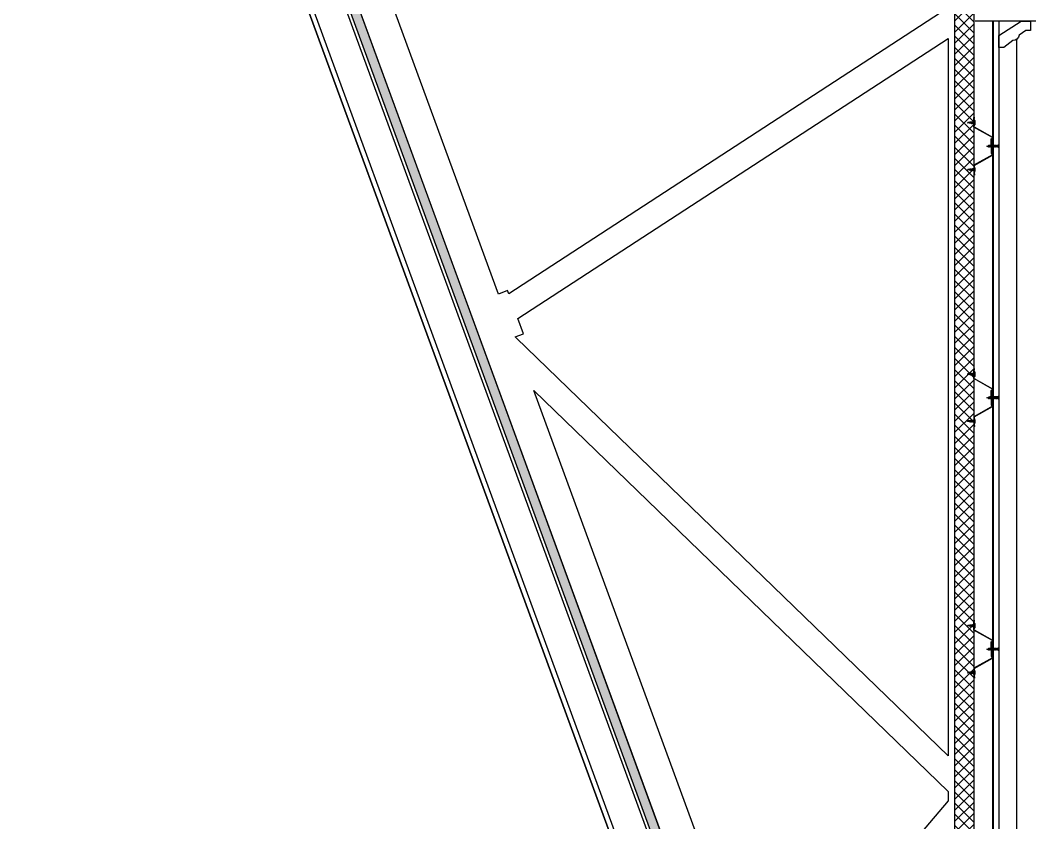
# Model space of a CAD drawing. Header units: inches. Extents: x 203 to 1065, y -1127 to 921.
# Drawn here: x 356.955 to 358.56, y 856.619 to 857.895 of the extents above; entities that cross this region are included whole.
import ezdxf

# ---------------------------------------------------------------- set-up
doc = ezdxf.new("R2010")
doc.units = ezdxf.units.IN
doc.header["$MEASUREMENT"] = 0
doc.linetypes.add('CONTINUA', pattern=[0])
for name, color, linetype in [('CORTE MUROS', 4, 'CONTINUA'), ('CORTE PERFILES Y CERCHA', 3, 'CONTINUA'), ('CORTE PROY', 8, 'CONTINUA')]:
    doc.layers.add(name, color=color, linetype=linetype)

msp = doc.modelspace()

# ---------------------------------------------------------------- hatches: boundary and pattern name
at = {"layer": 'CORTE MUROS', "ltscale": 0.5}
h = msp.add_hatch(dxfattribs=at)
h.set_pattern_fill('ANSI38', color=252, scale=0.05, angle=90.1237, style=0)
h.set_pattern_definition([(135.1236939, (355.8420596, 417.3886716), (-0.00440986616, -0.004428948005), []), (225.1236939, (355.8420596, 417.3886716), (-0.00439078432, -0.01326776217), [0.015625, -0.009375])])
h.paths.add_polyline_path([(357.0269, 859.1878), (357.0128, 859.1827), (358.4787, 855.1821), (358.4928, 855.1873)])
at = {"layer": 'CORTE PERFILES Y CERCHA', "ltscale": 0.5}
h = msp.add_hatch(dxfattribs=at)
h.set_pattern_fill('_USER', color=251, scale=0.0125, angle=135, style=0, double=1, pattern_type=0)
h.set_pattern_definition([(135, (329.888245, 575.295546), (-0.00883883476, -0.00883883476), []), (225, (329.888245, 575.295546), (0.00883883476, -0.00883883476), [])])
h.paths.add_polyline_path([(358.441, 855.3558), (358.441, 863.0198), (358.471, 863.0198), (358.471, 855.3558)])

# ---------------------------------------------------------------- linework, layer by layer
at = {"layer": 'CORTE MUROS'}
for points in [[(356.9546, 859.1614), (358.4582, 855.0579), (358.5117, 855.0775), (357.0081, 859.181)], [(358.4582, 855.0579), (356.9546, 859.1614), (356.9621, 859.1641), (358.4657, 855.0607)]]:
    msp.add_lwpolyline(points, close=True, dxfattribs=at)
for points in [[(357.0269, 859.1878), (357.0128, 859.1827), (358.4787, 855.1821), (358.4928, 855.1873), (357.0269, 859.1878)], [(358.473, 857.9538), (358.8516, 857.9538), (358.8516, 857.8938), (358.473, 857.8938)]]:
    msp.add_lwpolyline(points, dxfattribs=at)
at = {"layer": 'CORTE PERFILES Y CERCHA', "color": 2}
for p, q in [((358.501, 857.8938), (358.501, 855.4415)), ((358.502, 857.8938), (358.502, 855.4415)), ((358.511, 857.8938), (358.511, 855.4415))]:
    msp.add_line(p, q, dxfattribs=at)
at = {"layer": 'CORTE PERFILES Y CERCHA'}
for p, q in [((358.471, 857.7338), (358.471, 857.7408)), ((358.4714, 857.7338), (358.4714, 857.7408)), ((358.4714, 857.7408), (358.4715, 857.7408)), ((358.4719, 857.7357), (358.4714, 857.7353)), ((358.4714, 857.7293), (358.4714, 857.7353)), ((358.4715, 857.7388), (358.4715, 857.7408)), ((358.4715, 857.7388), (358.4719, 857.7388)), ((358.4719, 857.7388), (358.4719, 857.7408)), ((358.4719, 857.7358), (358.4719, 857.7287)), ((358.4719, 857.7357), (358.4719, 857.7288)), ((358.4727, 857.7358), (358.4727, 857.7287)), ((358.4645, 857.733), (358.4608, 857.7323)), ((358.4608, 857.7323), (358.4615, 857.7327)), ((358.4615, 857.7323), (358.4608, 857.7323)), ((358.4608, 857.7323), (358.4615, 857.7319)), ((358.4645, 857.733), (358.4615, 857.7327)), ((358.4615, 857.7319), (358.4615, 857.7323)), ((358.4649, 857.7315), (358.4615, 857.7319)), ((358.4649, 857.7334), (358.4645, 857.733)), ((358.4645, 857.733), (358.4649, 857.7315)), ((358.4649, 857.7334), (358.4654, 857.7331)), ((358.4654, 857.7311), (358.4649, 857.7334)), ((358.4654, 857.7311), (358.4649, 857.7315)), ((358.4663, 857.7332), (358.4654, 857.7331)), ((358.4654, 857.7331), (358.4658, 857.7314)), ((358.4654, 857.7311), (358.4658, 857.7314)), ((358.4667, 857.7313), (358.4658, 857.7314)), ((358.4667, 857.7337), (358.4663, 857.7332)), ((358.4663, 857.7332), (358.4667, 857.7313)), ((358.4667, 857.7337), (358.4671, 857.7333)), ((358.4672, 857.7309), (358.4667, 857.7337)), ((358.4672, 857.7309), (358.4667, 857.7313)), ((358.468, 857.7334), (358.4671, 857.7333)), ((358.4671, 857.7333), (358.4677, 857.7312)), ((358.4672, 857.7309), (358.4677, 857.7312)), ((358.4686, 857.7311), (358.4677, 857.7312)), ((358.4684, 857.734), (358.468, 857.7334)), ((358.468, 857.7334), (358.4686, 857.7311)), ((358.4684, 857.734), (358.4689, 857.7335)), ((358.4691, 857.7306), (358.4684, 857.734)), ((358.4691, 857.7306), (358.4686, 857.731)), ((358.4698, 857.7336), (358.4689, 857.7335)), ((358.4689, 857.7335), (358.4695, 857.7309)), ((358.4691, 857.7306), (358.4695, 857.731)), ((358.4705, 857.7308), (358.4695, 857.7309)), ((358.4702, 857.7343), (358.4698, 857.7336)), ((358.4698, 857.7336), (358.4705, 857.7308)), ((358.4702, 857.7343), (358.4707, 857.7337)), ((358.471, 857.7303), (358.4702, 857.7343)), ((358.471, 857.7303), (358.4705, 857.7308)), ((358.4714, 857.7338), (358.4707, 857.7337)), ((358.4707, 857.7337), (358.4714, 857.7307)), ((358.471, 857.7303), (358.4714, 857.7307)), ((358.471, 857.7252), (358.471, 857.7303)), ((358.4714, 857.7338), (358.4714, 857.7307)), ((358.4714, 857.7255), (358.4714, 857.7307)), ((358.4719, 857.7288), (358.4714, 857.7293)), ((358.4732, 857.7323), (358.4727, 857.7323)), ((358.4941, 857.6941), (358.4917, 857.6949)), ((358.4941, 857.6941), (358.4945, 857.6959)), ((358.4944, 857.6938), (358.4941, 857.6941)), ((358.4949, 857.6962), (358.4944, 857.6938)), ((358.4944, 857.6938), (358.4947, 857.6939)), ((358.4948, 857.6962), (358.4945, 857.6959)), ((358.4947, 857.6939), (358.4952, 857.6959)), ((358.4953, 857.6937), (358.4947, 857.6939)), ((358.4948, 857.6962), (358.4952, 857.6959)), ((358.4959, 857.6961), (358.4952, 857.6959)), ((358.4953, 857.6937), (358.4959, 857.6961)), ((358.4957, 857.6934), (358.4953, 857.6937)), ((358.4962, 857.6964), (358.4957, 857.6934)), ((358.4957, 857.6934), (358.496, 857.6937)), ((358.4962, 857.6964), (358.4959, 857.6961)), ((358.496, 857.6937), (358.4966, 857.6961)), ((358.4967, 857.6937), (358.496, 857.6937)), ((358.4962, 857.6964), (358.4966, 857.6961)), ((358.4973, 857.6961), (358.4966, 857.6961)), ((358.4967, 857.6937), (358.4973, 857.6961)), ((358.497, 857.6934), (358.4967, 857.6937)), ((358.4976, 857.6964), (358.497, 857.6934)), ((358.497, 857.6934), (358.4974, 857.6937)), ((358.4976, 857.6964), (358.4973, 857.6961)), ((358.4974, 857.6937), (358.4979, 857.6961)), ((358.498, 857.6937), (358.4974, 857.6937)), ((358.4976, 857.6964), (358.4979, 857.6961)), ((358.4986, 857.6961), (358.4979, 857.6961)), ((358.498, 857.6937), (358.4986, 857.6961)), ((358.4984, 857.6934), (358.498, 857.6937)), ((358.4989, 857.6964), (358.4984, 857.6934)), ((358.4984, 857.6934), (358.4987, 857.6937)), ((358.4989, 857.6964), (358.4986, 857.6961)), ((358.4987, 857.6937), (358.4993, 857.6961)), ((358.4994, 857.6937), (358.4987, 857.6937)), ((358.4989, 857.6964), (358.4993, 857.6961)), ((358.4999, 857.6961), (358.4993, 857.6961)), ((358.4994, 857.6937), (358.4999, 857.6961)), ((358.4997, 857.6934), (358.4994, 857.6937)), ((358.5003, 857.6964), (358.4997, 857.6934)), ((358.4997, 857.6934), (358.5001, 857.6937)), ((358.5003, 857.6964), (358.4999, 857.6961)), ((358.5001, 857.6937), (358.5006, 857.6961)), ((358.5007, 857.6937), (358.5001, 857.6937)), ((358.5003, 857.6964), (358.5006, 857.6961)), ((358.5013, 857.6961), (358.5006, 857.6961)), ((358.5007, 857.6937), (358.5013, 857.6961)), ((358.5011, 857.6934), (358.5007, 857.6937)), ((358.5016, 857.6964), (358.5011, 857.6934)), ((358.5011, 857.6934), (358.5014, 857.6937)), ((358.5016, 857.6964), (358.5013, 857.6961)), ((358.5014, 857.6937), (358.502, 857.6961)), ((358.5021, 857.6937), (358.5014, 857.6937)), ((358.5016, 857.6964), (358.502, 857.6961)), ((358.5027, 857.6961), (358.502, 857.6961)), ((358.5027, 857.6961), (358.502, 857.6961)), ((358.5021, 857.6937), (358.5027, 857.6961)), ((358.5021, 857.6937), (358.5027, 857.6961)), ((358.5025, 857.6934), (358.5021, 857.6937)), ((358.503, 857.6964), (358.5025, 857.6934)), ((358.5025, 857.6934), (358.5028, 857.6937)), ((358.503, 857.6964), (358.5027, 857.6961)), ((358.5028, 857.6937), (358.5034, 857.6961)), ((358.5035, 857.6937), (358.5028, 857.6937)), ((358.503, 857.6964), (358.5034, 857.6961)), ((358.504, 857.6961), (358.5034, 857.6961)), ((358.5035, 857.6937), (358.504, 857.6961)), ((358.5035, 857.6937), (358.504, 857.6961)), ((358.5035, 857.6937), (358.504, 857.6961)), ((358.5038, 857.6934), (358.5035, 857.6937)), ((358.5044, 857.6964), (358.5038, 857.6934)), ((358.5038, 857.6934), (358.5042, 857.6937)), ((358.5044, 857.6964), (358.504, 857.6961)), ((358.5042, 857.6937), (358.5047, 857.6961)), ((358.5048, 857.6937), (358.5042, 857.6937)), ((358.5044, 857.6964), (358.5047, 857.6961)), ((358.5054, 857.6961), (358.5047, 857.6961)), ((358.5048, 857.6937), (358.5054, 857.6961)), ((358.5048, 857.6937), (358.5054, 857.6961)), ((358.5048, 857.6937), (358.5054, 857.6961)), ((358.5052, 857.6934), (358.5048, 857.6937)), ((358.5057, 857.6964), (358.5052, 857.6934)), ((358.5052, 857.6934), (358.5055, 857.6937)), ((358.5057, 857.6964), (358.5054, 857.6961)), ((358.5055, 857.6937), (358.5061, 857.6961)), ((358.5062, 857.6937), (358.5055, 857.6937)), ((358.5057, 857.6964), (358.5061, 857.6961)), ((358.5067, 857.6961), (358.5061, 857.6961)), ((358.5062, 857.6937), (358.5067, 857.6961)), ((358.5065, 857.6934), (358.5062, 857.6937)), ((358.5071, 857.6964), (358.5065, 857.6934)), ((358.5065, 857.6934), (358.5069, 857.6937)), ((358.5071, 857.6964), (358.5067, 857.6961)), ((358.5071, 857.6964), (358.5067, 857.6961)), ((358.5068, 857.6937), (358.5074, 857.6961)), ((358.5075, 857.6937), (358.5068, 857.6937)), ((358.5071, 857.6964), (358.5074, 857.6961)), ((358.5071, 857.6964), (358.5074, 857.6961)), ((358.5081, 857.6961), (358.5074, 857.6961)), ((358.5075, 857.6937), (358.5081, 857.6961)), ((358.5079, 857.6934), (358.5075, 857.6937)), ((358.5084, 857.6964), (358.5079, 857.6934)), ((358.5079, 857.6934), (358.5082, 857.6937)), ((358.5084, 857.6964), (358.5081, 857.6961)), ((358.5084, 857.6964), (358.5081, 857.6961)), ((358.5082, 857.6937), (358.5088, 857.6961)), ((358.5088, 857.6937), (358.5082, 857.6937)), ((358.5094, 857.6937), (358.5082, 857.6937)), ((358.5084, 857.6964), (358.5088, 857.6961)), ((358.5084, 857.6964), (358.5088, 857.6961)), ((358.5093, 857.6961), (358.5088, 857.6961)), ((358.5094, 857.6961), (358.5088, 857.6961)), ((358.511, 857.6975), (358.5094, 857.6961)), ((358.511, 857.6923), (358.5094, 857.6937)), ((358.511, 857.6949), (358.5107, 857.6949)), ((358.511, 857.6923), (358.511, 857.6975)), ((358.4608, 857.6575), (358.4615, 857.6579)), ((358.4615, 857.6575), (358.4608, 857.6575)), ((358.4608, 857.6575), (358.4615, 857.6571)), ((358.4645, 857.6568), (358.4608, 857.6575)), ((358.4649, 857.6583), (358.4615, 857.6579)), ((358.4615, 857.6579), (358.4615, 857.6575)), ((358.4645, 857.6568), (358.4615, 857.6571)), ((358.4645, 857.6568), (358.4649, 857.6583)), ((358.4649, 857.6564), (358.4645, 857.6568)), ((358.4654, 857.6586), (358.4649, 857.6564)), ((358.4654, 857.6586), (358.4649, 857.6583)), ((358.4649, 857.6564), (358.4654, 857.6567)), ((358.4654, 857.6586), (358.4658, 857.6584)), ((358.4654, 857.6567), (358.4658, 857.6584)), ((358.4663, 857.6566), (358.4654, 857.6567)), ((358.4667, 857.6585), (358.4658, 857.6584)), ((358.4663, 857.6566), (358.4667, 857.6585)), ((358.4667, 857.6561), (358.4663, 857.6566)), ((358.4672, 857.6589), (358.4667, 857.6561)), ((358.4672, 857.6589), (358.4667, 857.6585)), ((358.4667, 857.6561), (358.4671, 857.6565)), ((358.4671, 857.6565), (358.4677, 857.6586)), ((358.468, 857.6564), (358.4671, 857.6565)), ((358.4672, 857.6589), (358.4677, 857.6586)), ((358.4686, 857.6587), (358.4677, 857.6586)), ((358.468, 857.6564), (358.4686, 857.6587)), ((358.4684, 857.6558), (358.468, 857.6564)), ((358.4691, 857.6592), (358.4684, 857.6558)), ((358.4684, 857.6558), (358.4689, 857.6563)), ((358.4691, 857.6592), (358.4686, 857.6587)), ((358.4689, 857.6563), (358.4695, 857.6588)), ((358.4698, 857.6561), (358.4689, 857.6563)), ((358.4691, 857.6592), (358.4695, 857.6588)), ((358.4705, 857.659), (358.4695, 857.6588)), ((358.4698, 857.6561), (358.4705, 857.659)), ((358.4702, 857.6555), (358.4698, 857.6561)), ((358.471, 857.6595), (358.4702, 857.6555)), ((358.4702, 857.6555), (358.4707, 857.656)), ((358.471, 857.6595), (358.4705, 857.659)), ((358.4707, 857.656), (358.4714, 857.6591)), ((358.4714, 857.656), (358.4707, 857.656)), ((358.471, 857.6646), (358.471, 857.6595)), ((358.471, 857.6595), (358.4714, 857.6591)), ((358.471, 857.656), (358.471, 857.649)), ((358.4714, 857.6643), (358.4714, 857.6591)), ((358.4719, 857.661), (358.4714, 857.6605)), ((358.4714, 857.6605), (358.4714, 857.6591)), ((358.4714, 857.656), (358.4714, 857.6591)), ((358.4714, 857.656), (358.4714, 857.649)), ((358.4714, 857.656), (358.4714, 857.6545)), ((358.4719, 857.6541), (358.4714, 857.6545)), ((358.4719, 857.654), (358.4719, 857.6611)), ((358.4719, 857.6541), (358.4719, 857.661)), ((358.4727, 857.654), (358.4727, 857.6611)), ((358.4732, 857.6575), (358.4727, 857.6575)), ((358.4714, 857.649), (358.4715, 857.649)), ((358.4715, 857.6509), (358.4715, 857.649)), ((358.4715, 857.6509), (358.4719, 857.6509)), ((358.4719, 857.6509), (358.4719, 857.649)), ((358.4645, 857.333), (358.4608, 857.3323)), ((358.4645, 857.333), (358.4615, 857.3327)), ((358.4649, 857.3334), (358.4645, 857.333)), ((358.4645, 857.333), (358.4649, 857.3315)), ((358.4649, 857.3334), (358.4654, 857.3331)), ((358.4654, 857.3311), (358.4649, 857.3334)), ((358.4663, 857.3332), (358.4654, 857.3331)), ((358.4654, 857.3331), (358.4658, 857.3314)), ((358.4667, 857.3337), (358.4663, 857.3332)), ((358.4663, 857.3332), (358.4667, 857.3313)), ((358.4667, 857.3337), (358.4671, 857.3333)), ((358.4672, 857.3309), (358.4667, 857.3337)), ((358.468, 857.3334), (358.4671, 857.3333)), ((358.4671, 857.3333), (358.4677, 857.3312)), ((358.4684, 857.334), (358.468, 857.3334)), ((358.468, 857.3334), (358.4686, 857.3311)), ((358.4684, 857.334), (358.4689, 857.3335)), ((358.4691, 857.3306), (358.4684, 857.334)), ((358.4698, 857.3336), (358.4689, 857.3335)), ((358.4689, 857.3335), (358.4695, 857.3309)), ((358.4702, 857.3343), (358.4698, 857.3336)), ((358.4698, 857.3336), (358.4705, 857.3308)), ((358.4702, 857.3343), (358.4707, 857.3337)), ((358.471, 857.3303), (358.4702, 857.3343)), ((358.4714, 857.3338), (358.4707, 857.3337)), ((358.4707, 857.3337), (358.4714, 857.3307)), ((358.471, 857.3338), (358.471, 857.3408)), ((358.4714, 857.3338), (358.4714, 857.3408)), ((358.4714, 857.3408), (358.4715, 857.3408)), ((358.4719, 857.3357), (358.4714, 857.3353)), ((358.4714, 857.3293), (358.4714, 857.3353)), ((358.4714, 857.3338), (358.4714, 857.3307)), ((358.4715, 857.3388), (358.4715, 857.3408)), ((358.4715, 857.3388), (358.4719, 857.3388)), ((358.4719, 857.3388), (358.4719, 857.3408)), ((358.4719, 857.3358), (358.4719, 857.3287)), ((358.4719, 857.3357), (358.4719, 857.3288)), ((358.4727, 857.3358), (358.4727, 857.3287)), ((358.4608, 857.3323), (358.4615, 857.3327)), ((358.4615, 857.3323), (358.4608, 857.3323)), ((358.4608, 857.3323), (358.4615, 857.3319)), ((358.4615, 857.3319), (358.4615, 857.3323)), ((358.4649, 857.3315), (358.4615, 857.3319)), ((358.4654, 857.3311), (358.4649, 857.3315)), ((358.4654, 857.3311), (358.4658, 857.3314)), ((358.4667, 857.3313), (358.4658, 857.3314)), ((358.4672, 857.3309), (358.4667, 857.3313)), ((358.4672, 857.3309), (358.4677, 857.3312)), ((358.4686, 857.3311), (358.4677, 857.3312)), ((358.4691, 857.3306), (358.4686, 857.331)), ((358.4691, 857.3306), (358.4695, 857.331)), ((358.4705, 857.3308), (358.4695, 857.3309)), ((358.471, 857.3303), (358.4705, 857.3308)), ((358.471, 857.3303), (358.4714, 857.3307)), ((358.471, 857.3252), (358.471, 857.3303)), ((358.4714, 857.3255), (358.4714, 857.3307)), ((358.4719, 857.3288), (358.4714, 857.3293)), ((358.4732, 857.3323), (358.4727, 857.3323)), ((358.4941, 857.2941), (358.4917, 857.2949)), ((358.4941, 857.2941), (358.4945, 857.2959)), ((358.4944, 857.2938), (358.4941, 857.2941)), ((358.4949, 857.2962), (358.4944, 857.2938)), ((358.4944, 857.2938), (358.4947, 857.2939)), ((358.4948, 857.2962), (358.4945, 857.2959)), ((358.4947, 857.2939), (358.4952, 857.2959)), ((358.4953, 857.2937), (358.4947, 857.2939)), ((358.4948, 857.2962), (358.4952, 857.2959)), ((358.4959, 857.2961), (358.4952, 857.2959)), ((358.4953, 857.2937), (358.4959, 857.2961)), ((358.4957, 857.2934), (358.4953, 857.2937)), ((358.4962, 857.2964), (358.4957, 857.2934)), ((358.4957, 857.2934), (358.496, 857.2937)), ((358.4962, 857.2964), (358.4959, 857.2961)), ((358.496, 857.2937), (358.4966, 857.2961)), ((358.4967, 857.2937), (358.496, 857.2937)), ((358.4962, 857.2964), (358.4966, 857.2961)), ((358.4973, 857.2961), (358.4966, 857.2961)), ((358.4967, 857.2937), (358.4973, 857.2961)), ((358.497, 857.2934), (358.4967, 857.2937)), ((358.4976, 857.2964), (358.497, 857.2934)), ((358.497, 857.2934), (358.4974, 857.2937)), ((358.4976, 857.2964), (358.4973, 857.2961)), ((358.4974, 857.2937), (358.4979, 857.2961)), ((358.498, 857.2937), (358.4974, 857.2937)), ((358.4976, 857.2964), (358.4979, 857.2961)), ((358.4986, 857.2961), (358.4979, 857.2961)), ((358.498, 857.2937), (358.4986, 857.2961)), ((358.4984, 857.2934), (358.498, 857.2937)), ((358.4989, 857.2964), (358.4984, 857.2934)), ((358.4984, 857.2934), (358.4987, 857.2937)), ((358.4989, 857.2964), (358.4986, 857.2961)), ((358.4987, 857.2937), (358.4993, 857.2961)), ((358.4994, 857.2937), (358.4987, 857.2937)), ((358.4989, 857.2964), (358.4993, 857.2961)), ((358.4999, 857.2961), (358.4993, 857.2961)), ((358.4994, 857.2937), (358.4999, 857.2961)), ((358.4997, 857.2934), (358.4994, 857.2937)), ((358.5003, 857.2964), (358.4997, 857.2934)), ((358.4997, 857.2934), (358.5001, 857.2937)), ((358.5003, 857.2964), (358.4999, 857.2961)), ((358.5001, 857.2937), (358.5006, 857.2961)), ((358.5007, 857.2937), (358.5001, 857.2937)), ((358.5003, 857.2964), (358.5006, 857.2961)), ((358.5013, 857.2961), (358.5006, 857.2961)), ((358.5007, 857.2937), (358.5013, 857.2961)), ((358.5011, 857.2934), (358.5007, 857.2937)), ((358.5016, 857.2964), (358.5011, 857.2934)), ((358.5011, 857.2934), (358.5014, 857.2937)), ((358.5016, 857.2964), (358.5013, 857.2961)), ((358.5014, 857.2937), (358.502, 857.2961)), ((358.5021, 857.2937), (358.5014, 857.2937)), ((358.5016, 857.2964), (358.502, 857.2961)), ((358.5027, 857.2961), (358.502, 857.2961)), ((358.5027, 857.2961), (358.502, 857.2961)), ((358.5021, 857.2937), (358.5027, 857.2961)), ((358.5021, 857.2937), (358.5027, 857.2961)), ((358.5025, 857.2934), (358.5021, 857.2937)), ((358.503, 857.2964), (358.5025, 857.2934)), ((358.5025, 857.2934), (358.5028, 857.2937)), ((358.503, 857.2964), (358.5027, 857.2961)), ((358.5028, 857.2937), (358.5034, 857.2961)), ((358.5035, 857.2937), (358.5028, 857.2937)), ((358.503, 857.2964), (358.5034, 857.2961)), ((358.504, 857.2961), (358.5034, 857.2961)), ((358.5035, 857.2937), (358.504, 857.2961)), ((358.5035, 857.2937), (358.504, 857.2961)), ((358.5035, 857.2937), (358.504, 857.2961)), ((358.5038, 857.2934), (358.5035, 857.2937)), ((358.5044, 857.2964), (358.5038, 857.2934)), ((358.5038, 857.2934), (358.5042, 857.2937)), ((358.5044, 857.2964), (358.504, 857.2961)), ((358.5042, 857.2937), (358.5047, 857.2961)), ((358.5048, 857.2937), (358.5042, 857.2937)), ((358.5044, 857.2964), (358.5047, 857.2961)), ((358.5054, 857.2961), (358.5047, 857.2961)), ((358.5048, 857.2937), (358.5054, 857.2961)), ((358.5048, 857.2937), (358.5054, 857.2961)), ((358.5048, 857.2937), (358.5054, 857.2961)), ((358.5052, 857.2934), (358.5048, 857.2937)), ((358.5057, 857.2964), (358.5052, 857.2934)), ((358.5052, 857.2934), (358.5055, 857.2937)), ((358.5057, 857.2964), (358.5054, 857.2961)), ((358.5055, 857.2937), (358.5061, 857.2961)), ((358.5062, 857.2937), (358.5055, 857.2937)), ((358.5057, 857.2964), (358.5061, 857.2961)), ((358.5067, 857.2961), (358.5061, 857.2961)), ((358.5062, 857.2937), (358.5067, 857.2961)), ((358.5065, 857.2934), (358.5062, 857.2937)), ((358.5071, 857.2964), (358.5065, 857.2934)), ((358.5065, 857.2934), (358.5069, 857.2937)), ((358.5071, 857.2964), (358.5067, 857.2961)), ((358.5071, 857.2964), (358.5067, 857.2961)), ((358.5068, 857.2937), (358.5074, 857.2961)), ((358.5075, 857.2937), (358.5068, 857.2937)), ((358.5071, 857.2964), (358.5074, 857.2961)), ((358.5071, 857.2964), (358.5074, 857.2961)), ((358.5081, 857.2961), (358.5074, 857.2961)), ((358.5075, 857.2937), (358.5081, 857.2961)), ((358.5079, 857.2934), (358.5075, 857.2937)), ((358.5084, 857.2964), (358.5079, 857.2934)), ((358.5079, 857.2934), (358.5082, 857.2937)), ((358.5084, 857.2964), (358.5081, 857.2961)), ((358.5084, 857.2964), (358.5081, 857.2961)), ((358.5082, 857.2937), (358.5088, 857.2961)), ((358.5088, 857.2937), (358.5082, 857.2937)), ((358.5094, 857.2937), (358.5082, 857.2937)), ((358.5084, 857.2964), (358.5088, 857.2961)), ((358.5084, 857.2964), (358.5088, 857.2961)), ((358.5093, 857.2961), (358.5088, 857.2961)), ((358.5094, 857.2961), (358.5088, 857.2961)), ((358.511, 857.2975), (358.5094, 857.2961)), ((358.511, 857.2923), (358.5094, 857.2937)), ((358.511, 857.2949), (358.5107, 857.2949)), ((358.511, 857.2923), (358.511, 857.2975)), ((358.4608, 857.2575), (358.4615, 857.2579)), ((358.4615, 857.2575), (358.4608, 857.2575)), ((358.4608, 857.2575), (358.4615, 857.2571)), ((358.4645, 857.2568), (358.4608, 857.2575)), ((358.4649, 857.2583), (358.4615, 857.2579)), ((358.4615, 857.2579), (358.4615, 857.2575)), ((358.4645, 857.2568), (358.4615, 857.2571)), ((358.4645, 857.2568), (358.4649, 857.2583)), ((358.4649, 857.2564), (358.4645, 857.2568)), ((358.4654, 857.2586), (358.4649, 857.2564)), ((358.4654, 857.2586), (358.4649, 857.2583)), ((358.4649, 857.2564), (358.4654, 857.2567)), ((358.4654, 857.2586), (358.4658, 857.2584)), ((358.4654, 857.2567), (358.4658, 857.2584)), ((358.4663, 857.2566), (358.4654, 857.2567)), ((358.4667, 857.2585), (358.4658, 857.2584)), ((358.4663, 857.2566), (358.4667, 857.2585)), ((358.4667, 857.2561), (358.4663, 857.2566)), ((358.4672, 857.2589), (358.4667, 857.2561)), ((358.4672, 857.2589), (358.4667, 857.2585)), ((358.4667, 857.2561), (358.4671, 857.2565)), ((358.4671, 857.2565), (358.4677, 857.2586)), ((358.468, 857.2564), (358.4671, 857.2565)), ((358.4672, 857.2589), (358.4677, 857.2586)), ((358.4686, 857.2587), (358.4677, 857.2586)), ((358.468, 857.2564), (358.4686, 857.2587)), ((358.4684, 857.2558), (358.468, 857.2564)), ((358.4691, 857.2592), (358.4684, 857.2558)), ((358.4684, 857.2558), (358.4689, 857.2563)), ((358.4691, 857.2592), (358.4686, 857.2587)), ((358.4689, 857.2563), (358.4695, 857.2588)), ((358.4698, 857.2561), (358.4689, 857.2563)), ((358.4691, 857.2592), (358.4695, 857.2588)), ((358.4705, 857.259), (358.4695, 857.2588)), ((358.4698, 857.2561), (358.4705, 857.259)), ((358.4702, 857.2555), (358.4698, 857.2561)), ((358.471, 857.2595), (358.4702, 857.2555)), ((358.4702, 857.2555), (358.4707, 857.256)), ((358.471, 857.2595), (358.4705, 857.259)), ((358.4707, 857.256), (358.4714, 857.2591)), ((358.4714, 857.256), (358.4707, 857.256)), ((358.471, 857.2646), (358.471, 857.2595)), ((358.471, 857.2595), (358.4714, 857.2591)), ((358.471, 857.256), (358.471, 857.249)), ((358.4714, 857.2643), (358.4714, 857.2591)), ((358.4719, 857.261), (358.4714, 857.2605)), ((358.4714, 857.2605), (358.4714, 857.2591)), ((358.4714, 857.256), (358.4714, 857.2591)), ((358.4714, 857.256), (358.4714, 857.249)), ((358.4714, 857.256), (358.4714, 857.2545)), ((358.4719, 857.2541), (358.4714, 857.2545)), ((358.4719, 857.254), (358.4719, 857.2611)), ((358.4719, 857.2541), (358.4719, 857.261)), ((358.4727, 857.254), (358.4727, 857.2611)), ((358.4732, 857.2575), (358.4727, 857.2575)), ((358.4714, 857.249), (358.4715, 857.249)), ((358.4715, 857.2509), (358.4715, 857.249)), ((358.4715, 857.2509), (358.4719, 857.2509)), ((358.4719, 857.2509), (358.4719, 857.249)), ((358.4645, 856.933), (358.4608, 856.9323)), ((358.4608, 856.9323), (358.4615, 856.9327)), ((358.4615, 856.9323), (358.4608, 856.9323)), ((358.4608, 856.9323), (358.4615, 856.9319)), ((358.4645, 856.933), (358.4615, 856.9327)), ((358.4615, 856.9319), (358.4615, 856.9323)), ((358.4649, 856.9315), (358.4615, 856.9319)), ((358.4649, 856.9334), (358.4645, 856.933)), ((358.4645, 856.933), (358.4649, 856.9315)), ((358.4649, 856.9334), (358.4654, 856.9331)), ((358.4654, 856.9311), (358.4649, 856.9334)), ((358.4663, 856.9332), (358.4654, 856.9331)), ((358.4654, 856.9331), (358.4658, 856.9314)), ((358.4667, 856.9337), (358.4663, 856.9332)), ((358.4663, 856.9332), (358.4667, 856.9313)), ((358.4667, 856.9337), (358.4671, 856.9333)), ((358.4672, 856.9309), (358.4667, 856.9337)), ((358.468, 856.9334), (358.4671, 856.9333)), ((358.4671, 856.9333), (358.4677, 856.9312)), ((358.4684, 856.934), (358.468, 856.9334)), ((358.468, 856.9334), (358.4686, 856.9311)), ((358.4684, 856.934), (358.4689, 856.9335)), ((358.4691, 856.9306), (358.4684, 856.934)), ((358.4698, 856.9336), (358.4689, 856.9335)), ((358.4689, 856.9335), (358.4695, 856.9309)), ((358.4702, 856.9343), (358.4698, 856.9336)), ((358.4698, 856.9336), (358.4705, 856.9308)), ((358.4702, 856.9343), (358.4707, 856.9337)), ((358.471, 856.9303), (358.4702, 856.9343)), ((358.4714, 856.9338), (358.4707, 856.9337)), ((358.4707, 856.9337), (358.4714, 856.9307)), ((358.471, 856.9338), (358.471, 856.9408)), ((358.4714, 856.9338), (358.4714, 856.9408)), ((358.4714, 856.9408), (358.4715, 856.9408)), ((358.4719, 856.9357), (358.4714, 856.9353)), ((358.4714, 856.9293), (358.4714, 856.9353)), ((358.4714, 856.9338), (358.4714, 856.9307)), ((358.4715, 856.9388), (358.4715, 856.9408)), ((358.4715, 856.9388), (358.4719, 856.9388)), ((358.4719, 856.9388), (358.4719, 856.9408)), ((358.4719, 856.9358), (358.4719, 856.9287)), ((358.4719, 856.9357), (358.4719, 856.9288)), ((358.4727, 856.9358), (358.4727, 856.9287)), ((358.4732, 856.9323), (358.4727, 856.9323)), ((358.4654, 856.9311), (358.4649, 856.9315)), ((358.4654, 856.9311), (358.4658, 856.9314)), ((358.4667, 856.9313), (358.4658, 856.9314)), ((358.4672, 856.9309), (358.4667, 856.9313)), ((358.4672, 856.9309), (358.4677, 856.9312)), ((358.4686, 856.9311), (358.4677, 856.9312)), ((358.4691, 856.9306), (358.4686, 856.931)), ((358.4691, 856.9306), (358.4695, 856.931)), ((358.4705, 856.9308), (358.4695, 856.9309)), ((358.471, 856.9303), (358.4705, 856.9308)), ((358.471, 856.9303), (358.4714, 856.9307)), ((358.471, 856.9252), (358.471, 856.9303)), ((358.4714, 856.9255), (358.4714, 856.9307)), ((358.4719, 856.9288), (358.4714, 856.9293)), ((358.4941, 856.8941), (358.4917, 856.8949)), ((358.4941, 856.8941), (358.4945, 856.8959)), ((358.4944, 856.8938), (358.4941, 856.8941)), ((358.4949, 856.8962), (358.4944, 856.8938)), ((358.4944, 856.8938), (358.4947, 856.8939)), ((358.4948, 856.8962), (358.4945, 856.8959)), ((358.4947, 856.8939), (358.4952, 856.8959)), ((358.4953, 856.8937), (358.4947, 856.8939)), ((358.4948, 856.8962), (358.4952, 856.8959)), ((358.4959, 856.8961), (358.4952, 856.8959)), ((358.4953, 856.8937), (358.4959, 856.8961)), ((358.4957, 856.8934), (358.4953, 856.8937)), ((358.4962, 856.8964), (358.4957, 856.8934)), ((358.4957, 856.8934), (358.496, 856.8937)), ((358.4962, 856.8964), (358.4959, 856.8961)), ((358.496, 856.8937), (358.4966, 856.8961)), ((358.4967, 856.8937), (358.496, 856.8937)), ((358.4962, 856.8964), (358.4966, 856.8961)), ((358.4973, 856.8961), (358.4966, 856.8961)), ((358.4967, 856.8937), (358.4973, 856.8961)), ((358.497, 856.8934), (358.4967, 856.8937)), ((358.4976, 856.8964), (358.497, 856.8934)), ((358.497, 856.8934), (358.4974, 856.8937)), ((358.4976, 856.8964), (358.4973, 856.8961)), ((358.4974, 856.8937), (358.4979, 856.8961)), ((358.498, 856.8937), (358.4974, 856.8937)), ((358.4976, 856.8964), (358.4979, 856.8961)), ((358.4986, 856.8961), (358.4979, 856.8961)), ((358.498, 856.8937), (358.4986, 856.8961)), ((358.4984, 856.8934), (358.498, 856.8937)), ((358.4989, 856.8964), (358.4984, 856.8934)), ((358.4984, 856.8934), (358.4987, 856.8937)), ((358.4989, 856.8964), (358.4986, 856.8961)), ((358.4987, 856.8937), (358.4993, 856.8961)), ((358.4994, 856.8937), (358.4987, 856.8937)), ((358.4989, 856.8964), (358.4993, 856.8961)), ((358.4999, 856.8961), (358.4993, 856.8961)), ((358.4994, 856.8937), (358.4999, 856.8961)), ((358.4997, 856.8934), (358.4994, 856.8937)), ((358.5003, 856.8964), (358.4997, 856.8934)), ((358.4997, 856.8934), (358.5001, 856.8937)), ((358.5003, 856.8964), (358.4999, 856.8961)), ((358.5001, 856.8937), (358.5006, 856.8961)), ((358.5007, 856.8937), (358.5001, 856.8937)), ((358.5003, 856.8964), (358.5006, 856.8961)), ((358.5013, 856.8961), (358.5006, 856.8961)), ((358.5007, 856.8937), (358.5013, 856.8961)), ((358.5011, 856.8934), (358.5007, 856.8937)), ((358.5016, 856.8964), (358.5011, 856.8934)), ((358.5011, 856.8934), (358.5014, 856.8937)), ((358.5016, 856.8964), (358.5013, 856.8961)), ((358.5014, 856.8937), (358.502, 856.8961)), ((358.5021, 856.8937), (358.5014, 856.8937)), ((358.5016, 856.8964), (358.502, 856.8961)), ((358.5027, 856.8961), (358.502, 856.8961)), ((358.5027, 856.8961), (358.502, 856.8961)), ((358.5021, 856.8937), (358.5027, 856.8961)), ((358.5021, 856.8937), (358.5027, 856.8961)), ((358.5025, 856.8934), (358.5021, 856.8937)), ((358.503, 856.8964), (358.5025, 856.8934)), ((358.5025, 856.8934), (358.5028, 856.8937)), ((358.503, 856.8964), (358.5027, 856.8961)), ((358.5028, 856.8937), (358.5034, 856.8961)), ((358.5035, 856.8937), (358.5028, 856.8937)), ((358.503, 856.8964), (358.5034, 856.8961)), ((358.504, 856.8961), (358.5034, 856.8961)), ((358.5035, 856.8937), (358.504, 856.8961)), ((358.5035, 856.8937), (358.504, 856.8961)), ((358.5035, 856.8937), (358.504, 856.8961)), ((358.5038, 856.8934), (358.5035, 856.8937)), ((358.5044, 856.8964), (358.5038, 856.8934)), ((358.5038, 856.8934), (358.5042, 856.8937)), ((358.5044, 856.8964), (358.504, 856.8961)), ((358.5042, 856.8937), (358.5047, 856.8961)), ((358.5048, 856.8937), (358.5042, 856.8937)), ((358.5044, 856.8964), (358.5047, 856.8961)), ((358.5054, 856.8961), (358.5047, 856.8961)), ((358.5048, 856.8937), (358.5054, 856.8961)), ((358.5048, 856.8937), (358.5054, 856.8961)), ((358.5048, 856.8937), (358.5054, 856.8961)), ((358.5052, 856.8934), (358.5048, 856.8937)), ((358.5057, 856.8964), (358.5052, 856.8934)), ((358.5052, 856.8934), (358.5055, 856.8937)), ((358.5057, 856.8964), (358.5054, 856.8961)), ((358.5055, 856.8937), (358.5061, 856.8961)), ((358.5062, 856.8937), (358.5055, 856.8937)), ((358.5057, 856.8964), (358.5061, 856.8961)), ((358.5067, 856.8961), (358.5061, 856.8961)), ((358.5062, 856.8937), (358.5067, 856.8961)), ((358.5065, 856.8934), (358.5062, 856.8937)), ((358.5071, 856.8964), (358.5065, 856.8934)), ((358.5065, 856.8934), (358.5069, 856.8937)), ((358.5071, 856.8964), (358.5067, 856.8961)), ((358.5071, 856.8964), (358.5067, 856.8961)), ((358.5068, 856.8937), (358.5074, 856.8961)), ((358.5075, 856.8937), (358.5068, 856.8937)), ((358.5071, 856.8964), (358.5074, 856.8961)), ((358.5071, 856.8964), (358.5074, 856.8961)), ((358.5081, 856.8961), (358.5074, 856.8961)), ((358.5075, 856.8937), (358.5081, 856.8961)), ((358.5079, 856.8934), (358.5075, 856.8937)), ((358.5084, 856.8964), (358.5079, 856.8934)), ((358.5079, 856.8934), (358.5082, 856.8937)), ((358.5084, 856.8964), (358.5081, 856.8961)), ((358.5084, 856.8964), (358.5081, 856.8961)), ((358.5082, 856.8937), (358.5088, 856.8961)), ((358.5088, 856.8937), (358.5082, 856.8937)), ((358.5094, 856.8937), (358.5082, 856.8937)), ((358.5084, 856.8964), (358.5088, 856.8961)), ((358.5084, 856.8964), (358.5088, 856.8961)), ((358.5093, 856.8961), (358.5088, 856.8961)), ((358.5094, 856.8961), (358.5088, 856.8961)), ((358.511, 856.8975), (358.5094, 856.8961)), ((358.511, 856.8923), (358.5094, 856.8937)), ((358.511, 856.8949), (358.5107, 856.8949)), ((358.511, 856.8923), (358.511, 856.8975)), ((358.4608, 856.8575), (358.4615, 856.8579)), ((358.4615, 856.8575), (358.4608, 856.8575)), ((358.4608, 856.8575), (358.4615, 856.8571)), ((358.4645, 856.8568), (358.4608, 856.8575)), ((358.4649, 856.8583), (358.4615, 856.8579)), ((358.4615, 856.8579), (358.4615, 856.8575)), ((358.4645, 856.8568), (358.4615, 856.8571)), ((358.4645, 856.8568), (358.4649, 856.8583)), ((358.4649, 856.8564), (358.4645, 856.8568)), ((358.4654, 856.8586), (358.4649, 856.8564)), ((358.4654, 856.8586), (358.4649, 856.8583)), ((358.4649, 856.8564), (358.4654, 856.8567)), ((358.4654, 856.8586), (358.4658, 856.8584)), ((358.4654, 856.8567), (358.4658, 856.8584)), ((358.4663, 856.8566), (358.4654, 856.8567)), ((358.4667, 856.8585), (358.4658, 856.8584)), ((358.4663, 856.8566), (358.4667, 856.8585)), ((358.4667, 856.8561), (358.4663, 856.8566)), ((358.4672, 856.8589), (358.4667, 856.8561)), ((358.4672, 856.8589), (358.4667, 856.8585)), ((358.4667, 856.8561), (358.4671, 856.8565)), ((358.4671, 856.8565), (358.4677, 856.8586)), ((358.468, 856.8564), (358.4671, 856.8565)), ((358.4672, 856.8589), (358.4677, 856.8586)), ((358.4686, 856.8587), (358.4677, 856.8586)), ((358.468, 856.8564), (358.4686, 856.8587)), ((358.4684, 856.8558), (358.468, 856.8564)), ((358.4691, 856.8592), (358.4684, 856.8558)), ((358.4684, 856.8558), (358.4689, 856.8563)), ((358.4691, 856.8592), (358.4686, 856.8587)), ((358.4689, 856.8563), (358.4695, 856.8588)), ((358.4698, 856.8561), (358.4689, 856.8563)), ((358.4691, 856.8592), (358.4695, 856.8588)), ((358.4705, 856.859), (358.4695, 856.8588)), ((358.4698, 856.8561), (358.4705, 856.859)), ((358.4702, 856.8555), (358.4698, 856.8561)), ((358.471, 856.8595), (358.4702, 856.8555)), ((358.4702, 856.8555), (358.4707, 856.856)), ((358.471, 856.8595), (358.4705, 856.859)), ((358.4707, 856.856), (358.4714, 856.8591)), ((358.4714, 856.856), (358.4707, 856.856)), ((358.471, 856.8646), (358.471, 856.8595)), ((358.471, 856.8595), (358.4714, 856.8591)), ((358.471, 856.856), (358.471, 856.849)), ((358.4714, 856.8643), (358.4714, 856.8591)), ((358.4719, 856.861), (358.4714, 856.8605)), ((358.4714, 856.8605), (358.4714, 856.8591)), ((358.4714, 856.856), (358.4714, 856.8591)), ((358.4714, 856.856), (358.4714, 856.849)), ((358.4714, 856.856), (358.4714, 856.8545)), ((358.4719, 856.8541), (358.4714, 856.8545)), ((358.4719, 856.854), (358.4719, 856.8611)), ((358.4719, 856.8541), (358.4719, 856.861)), ((358.4727, 856.854), (358.4727, 856.8611)), ((358.4732, 856.8575), (358.4727, 856.8575)), ((358.4714, 856.849), (358.4715, 856.849)), ((358.4715, 856.8509), (358.4715, 856.849)), ((358.4715, 856.8509), (358.4719, 856.8509)), ((358.4719, 856.8509), (358.4719, 856.849))]:
    msp.add_line(p, q, dxfattribs=at)
for points in [[(358.43, 863.0198), (358.471, 863.0198), (358.471, 855.3558), (358.43, 855.3558), (357.027, 859.1878), (358.43, 863.0198)], [(357.7314, 857.4603), (357.7296, 857.4652), (357.715, 857.4598), (357.3374, 858.4904), (358.43, 857.9386), (358.43, 857.9152), (357.7314, 857.4603)], [(358.43, 856.7256), (357.744, 857.3897), (357.7418, 857.3919), (357.7547, 857.3966), (357.7459, 857.4208), (358.43, 857.8663), (358.43, 856.7256)], [(358.4987, 857.6961), (358.4987, 857.7065), (358.5006, 857.7075), (358.5006, 857.7086), (358.471, 857.7252)], [(358.4714, 857.7255), (358.501, 857.7091), (358.501, 857.7072), (358.4991, 857.7062), (358.4991, 857.6962)], [(358.4987, 857.6935), (358.4987, 857.6833), (358.5006, 857.6823), (358.5006, 857.6812), (358.471, 857.6646)], [(358.4714, 857.6643), (358.501, 857.6807), (358.501, 857.6826), (358.4991, 857.6836), (358.4991, 857.6937)], [(358.4987, 857.2961), (358.4987, 857.3065), (358.5006, 857.3075), (358.5006, 857.3086), (358.471, 857.3252)], [(358.4714, 857.3255), (358.501, 857.3091), (358.501, 857.3072), (358.4991, 857.3062), (358.4991, 857.2962)], [(358.43, 856.6539), (358.1456, 856.3183), (358.1348, 856.3143), (357.7713, 857.3062), (358.43, 856.6686), (358.43, 856.6539)], [(358.4987, 857.2935), (358.4987, 857.2833), (358.5006, 857.2823), (358.5006, 857.2812), (358.471, 857.2646)], [(358.4714, 857.2643), (358.501, 857.2807), (358.501, 857.2826), (358.4991, 857.2836), (358.4991, 857.2937)], [(358.4987, 856.8961), (358.4987, 856.9065), (358.5006, 856.9075), (358.5006, 856.9086), (358.471, 856.9252)], [(358.4714, 856.9255), (358.501, 856.9091), (358.501, 856.9072), (358.4991, 856.9062), (358.4991, 856.8962)], [(358.4987, 856.8935), (358.4987, 856.8833), (358.5006, 856.8823), (358.5006, 856.8812), (358.471, 856.8646)], [(358.4714, 856.8643), (358.501, 856.8807), (358.501, 856.8826), (358.4991, 856.8836), (358.4991, 856.8937)]]:
    msp.add_lwpolyline(points, dxfattribs=at)
at = {"layer": 'CORTE PERFILES Y CERCHA', "color": 2}
msp.add_lwpolyline([(358.441, 855.3558), (358.441, 863.0198), (358.471, 863.0198), (358.471, 855.3558)], close=True, dxfattribs=at)
at = {"layer": 'CORTE PERFILES Y CERCHA'}
msp.add_lwpolyline([(358.511, 857.8518), (358.511, 857.871), (358.5466, 857.8938), (358.561, 857.8938), (358.561, 857.8789), (358.554, 857.8789), (358.5432, 857.8716, -0.359853), (358.533, 857.8628), (358.5189, 857.8518)], format="xyb", close=True, dxfattribs=at)
for centre, radius, start, end in [((358.4715, 857.7408), 0.000437, 0, 180), ((358.4723, 857.7358), 0.000403, 0, 180), ((358.4635, 857.7323), 0.00976, 342.0915, 17.9085), ((358.4723, 857.7287), 0.000403, 180, 0), ((358.4922, 857.6981), 0.00322, 261.9716, 316.3452), ((358.4723, 857.6611), 0.000403, 0, 180), ((358.4635, 857.6575), 0.00976, 342.0915, 17.9085), ((358.4715, 857.649), 0.000437, 180, 0), ((358.4723, 857.654), 0.000403, 180, 0), ((358.4715, 857.3408), 0.000437, 0, 180), ((358.4723, 857.3358), 0.000403, 0, 180), ((358.4635, 857.3323), 0.00976, 342.0915, 17.9085), ((358.4723, 857.3287), 0.000403, 180, 0), ((358.4922, 857.2981), 0.00322, 261.9716, 316.3452), ((358.4723, 857.2611), 0.000403, 0, 180), ((358.4723, 857.254), 0.000403, 180, 0), ((358.4635, 857.2575), 0.00976, 342.0915, 17.9085), ((358.4715, 857.249), 0.000437, 180, 0), ((358.4715, 856.9408), 0.000437, 0, 180), ((358.4723, 856.9358), 0.000403, 0, 180), ((358.4635, 856.9323), 0.00976, 342.0915, 17.9085), ((358.4723, 856.9287), 0.000403, 180, 0), ((358.4922, 856.8981), 0.00322, 261.9716, 316.3452), ((358.4723, 856.8611), 0.000403, 0, 180), ((358.4723, 856.854), 0.000403, 180, 0), ((358.4635, 856.8575), 0.00976, 342.0915, 17.9085), ((358.4715, 856.849), 0.000437, 180, 0)]:
    msp.add_arc(centre, radius, start, end, dxfattribs=at)
at = {"layer": 'CORTE PROY', "ltscale": 0.5}
msp.add_line((358.5397, 855.47), (358.5397, 857.8654), dxfattribs=at)

doc.saveas('drawing.dxf')
